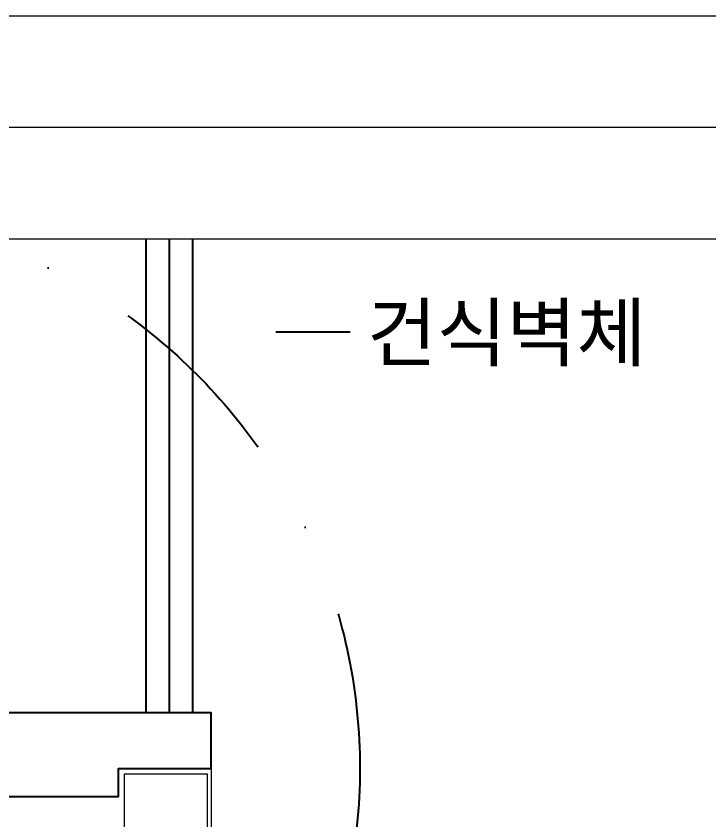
# Model space of a CAD drawing. Header units: millimetres. Extents: x 232323 to 272954, y -5343 to 8721.
# Drawn here: x 248543.7 to 248916.8, y 5336.4 to 5769 of the extents above; entities that cross this region are included whole.
import ezdxf
from ezdxf.enums import TextEntityAlignment as Align

# ---------------------------------------------------------------- set-up
doc = ezdxf.new("R2010")
doc.units = ezdxf.units.MM
doc.header["$MEASUREMENT"] = 0
doc.linetypes.add('DASHDOTX2', pattern=[2, 1, -0.5, 0, -0.5])
for name, color, linetype, lineweight in [('A-DWXM-DOOR', 4, 'CONTINUOUS', 25), ('A-DWXM-ELEV', 8, 'CONTINUOUS', 18), ('A-ELEV-LIN3', 8, 'CONTINUOUS', 18), ('A-MKXS-LEAD', 7, 'CONTINUOUS', 25), ('A-MKXS-MAK2', 3, 'DASHDOTX2', 25), ('A-WAXM-DRYW', 4, 'CONTINUOUS', 25), ('A-XXXX-TXT2', 3, 'CONTINUOUS', 25)]:
    doc.layers.add(name, color=color, linetype=linetype, lineweight=lineweight)
doc.layers.add('A-XXXX-NPLT', color=144, linetype='CONTINUOUS', lineweight=15, plot=False)
doc.styles.add('맑은고딕', font='malgun.ttf')

msp = doc.modelspace()

# ---------------------------------------------------------------- linework, layer by layer
at = {"layer": 'A-DWXM-DOOR'}
msp.add_lwpolyline([(248648.82, 5364.05), (248648.82, 5394.05), (248478.82, 5394.05), (248478.82, 5364.05), (248528.82, 5364.05), (248528.82, 5349.05), (248598.82, 5349.05), (248598.82, 5364.05), (248648.82, 5364.05)], dxfattribs=at)
at = {"layer": 'A-DWXM-ELEV'}
msp.add_lwpolyline([(248601.82, 3171.05), (248646.82, 3171.05), (248646.82, 5361.05), (248601.82, 5361.05)], close=True, dxfattribs=at)
at = {"layer": 'A-ELEV-LIN3'}
msp.add_line((248648.82, 5364.05), (248648.82, 3169.05), dxfattribs=at)
at = {"layer": 'A-MKXS-LEAD'}
msp.add_line((248683.62, 5599.14), (248723.62, 5599.14), dxfattribs=at)
msp.add_lwpolyline([(248638.82, 5521.55, 0, 10, 0), (248653.82, 5547.53, 0, 0, 0), (248683.62, 5599.14, 0, 0, 0)], format="xyseb", dxfattribs=at)
at = {"layer": 'A-MKXS-MAK2', "ltscale": 100}
msp.add_circle((248428.82, 5364.05), 300, dxfattribs=at)
at = {"layer": 'A-WAXM-DRYW'}
for p, q in [((248613.82, 5394.05), (248613.82, 5649.05)), ((248626.32, 5394.05), (248626.32, 5649.05)), ((248638.82, 5394.05), (248638.82, 5649.05))]:
    msp.add_line(p, q, dxfattribs=at)
at = {"layer": 'A-XXXX-NPLT'}
for points in [[(249358.82, 2929.05), (249358.82, 5769.05), (247618.82, 5769.05), (247618.82, 2929.05)], [(249298.82, 2989.05), (249298.82, 5709.05), (247678.82, 5709.05), (247678.82, 2989.05)], [(249238.82, 3049.05), (249238.82, 5649.05), (247738.82, 5649.05), (247738.82, 3049.05)]]:
    msp.add_lwpolyline(points, close=True, dxfattribs=at)

# ---------------------------------------------------------------- texts
at = {"layer": 'A-XXXX-TXT2', "style": '맑은고딕'}
msp.add_text('건식벽체', height=30, dxfattribs=at).set_placement((248732.58, 5598.62), align=Align.MIDDLE_LEFT)

doc.saveas('drawing.dxf')
